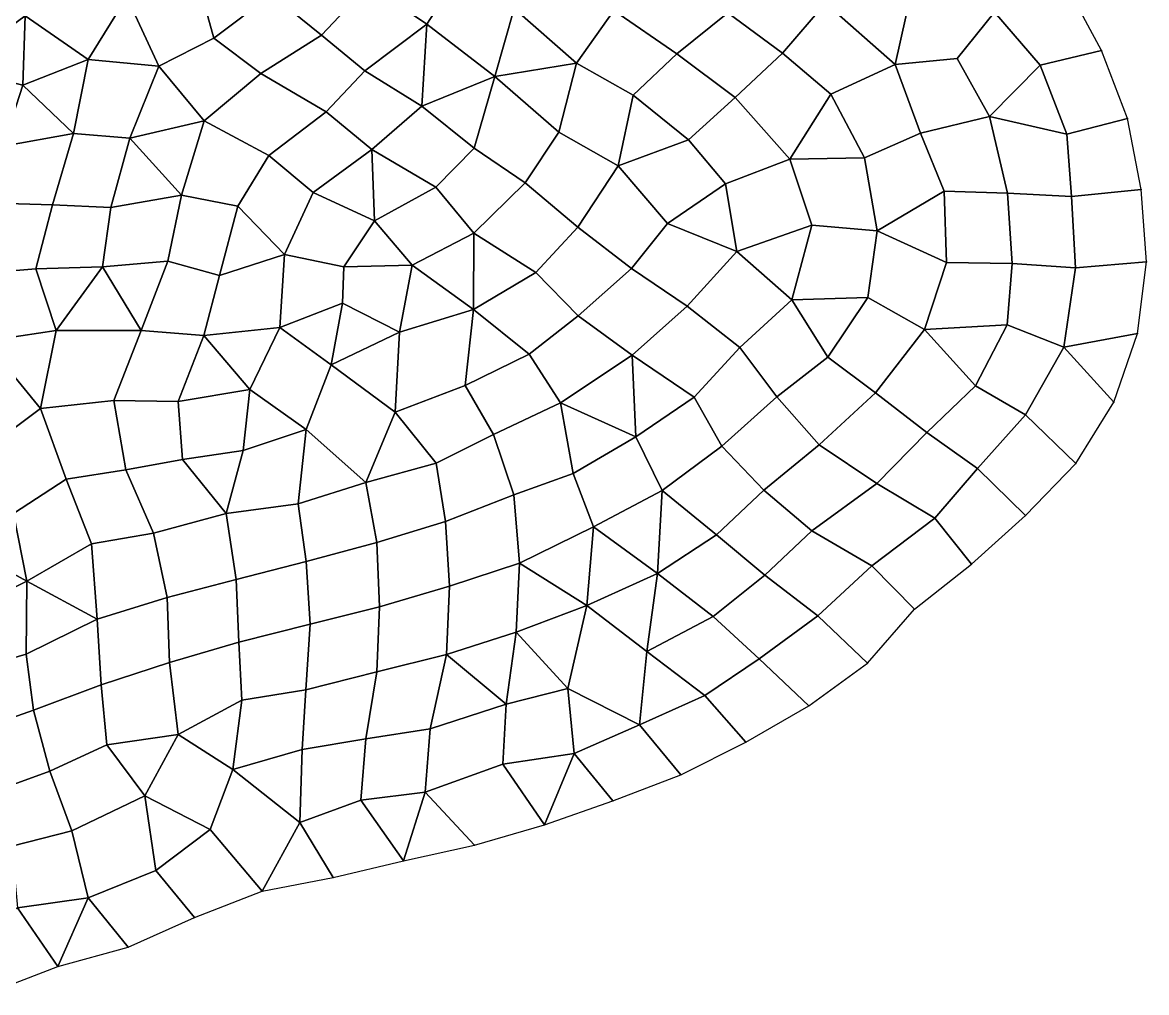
# Model space of a CAD drawing. Extents: x 727294 to 731543, y 8575035 to 8579824.
# Drawn here: x 728512.9 to 728822, y 8576077.6 to 8576344.3 of the extents above; entities that cross this region are included whole.
import ezdxf

# ---------------------------------------------------------------- set-up
doc = ezdxf.new("R2010")
doc.units = 0
for name, color, linetype in [('MESH_BOUND', 25, 'CONTINUOUS'), ('MESH_ELEMS', 250, 'CONTINUOUS'), ('MESH_NODES', 18, 'CONTINUOUS')]:
    doc.layers.add(name, color=color, linetype=linetype)

msp = doc.modelspace()

# ---------------------------------------------------------------- linework, layer by layer
at = {"layer": 'MESH_BOUND', "color": 25}
for points in [[(728809.59, 8576336.59, 38.17), (728800.16, 8576354.23, 38.17)], [(728816.7, 8576317.98, 38.17), (728809.59, 8576336.59, 38.17)], [(728820.54, 8576298.41, 38.17), (728816.7, 8576317.98, 38.17)], [(728821.97, 8576278.49, 38.17), (728820.54, 8576298.41, 38.17)], [(728819.52, 8576258.78, 38.17), (728821.97, 8576278.49, 38.17)], [(728813.01, 8576239.96, 38.17), (728819.52, 8576258.78, 38.17)], [(728802.5, 8576223.09, 38.17), (728813.01, 8576239.96, 38.17)], [(728788.7, 8576208.73, 38.17), (728802.5, 8576223.09, 38.17)], [(728773.81, 8576195.38, 38.17), (728788.7, 8576208.73, 38.17)], [(728758.13, 8576182.99, 38.17), (728773.81, 8576195.38, 38.17)], [(728745.25, 8576168.2, 38.17), (728758.13, 8576182.99, 38.17)], [(728729.1, 8576156.47, 38.17), (728745.25, 8576168.2, 38.17)], [(728711.79, 8576146.46, 38.17), (728729.1, 8576156.47, 38.17)], [(728693.95, 8576137.47, 38.17), (728711.79, 8576146.46, 38.17)], [(728675.25, 8576130.35, 38.17), (728693.95, 8576137.47, 38.17)], [(728656.4, 8576123.7, 38.17), (728675.25, 8576130.35, 38.17)], [(728637.2, 8576118.16, 38.17), (728656.4, 8576123.7, 38.17)], [(728617.69, 8576113.83, 38.17), (728637.2, 8576118.16, 38.17)], [(728598.29, 8576109.28, 38.17), (728617.69, 8576113.83, 38.17)], [(728578.78, 8576105.47, 38.17), (728598.29, 8576109.28, 38.17)], [(728560.14, 8576098.23, 38.17), (728578.78, 8576105.47, 38.17)], [(728541.89, 8576090.09, 38.17), (728560.14, 8576098.23, 38.17)], [(728522.61, 8576084.77, 38.17), (728541.89, 8576090.09, 38.17)], [(728503.97, 8576077.61, 38.17), (728522.61, 8576084.77, 38.17)]]:
    msp.add_polyline3d(points, dxfattribs=at)
at = {"layer": 'MESH_ELEMS', "color": 179}
for points in [[(728608.15, 8576354.69, 34.88), (728624.08, 8576343.83, 34.97), (728632.71, 8576357.21, 35.1), (728617.11, 8576369.22, 34.92)], [(728595.13, 8576340.81, 34.97), (728608.15, 8576354.69, 34.88), (728595.54, 8576363.24, 34.88), (728581.35, 8576352.07, 35.05)], [(728665.18, 8576333.19, 35.6), (728675.53, 8576347.63, 38.15), (728660.11, 8576359.18, 35.84), (728648.1, 8576348.15, 35.23)], [(728717.69, 8576361.08, 38.17), (728706.8, 8576346.97, 38.17), (728721.84, 8576335.89, 38.17), (728733.71, 8576349.63, 38.17)], [(728525.59, 8576356.46, 35.42), (728513.6, 8576346.14, 35.71), (728530.91, 8576334.13, 35.4), (728541.54, 8576351.43, 35.42)], [(728541.54, 8576351.43, 35.42), (728550.36, 8576332.34, 35.35), (728565.52, 8576339.99, 35.27), (728560.83, 8576357.02, 35.44)], [(728560.83, 8576357.02, 35.44), (728565.52, 8576339.99, 35.27), (728581.35, 8576352.07, 35.05), (728560.83, 8576357.02, 35.44)], [(728624.08, 8576343.83, 34.97), (728642.79, 8576329.46, 35.06), (728648.1, 8576348.15, 35.23), (728632.71, 8576357.21, 35.1)], [(728692.79, 8576335.7, 38.17), (728706.8, 8576346.97, 38.17), (728689.99, 8576358.18, 38.17), (728675.53, 8576347.63, 38.15)], [(728494.21, 8576331.9, 38.17), (728513.6, 8576346.14, 35.71), (728499.63, 8576354.65, 38.14), (728484.42, 8576344.85, 38.17)], [(728608.15, 8576354.69, 34.88), (728595.13, 8576340.81, 34.97), (728607.02, 8576331.08, 34.95), (728624.08, 8576343.83, 34.97)], [(728752.87, 8576332.78, 38.17), (728757.37, 8576352.98, 38.17), (728733.71, 8576349.63, 38.17), (728752.87, 8576332.78, 38.17)], [(728769.86, 8576334.47, 38.17), (728780.19, 8576347.18, 38.17), (728757.37, 8576352.98, 38.17), (728752.87, 8576332.78, 38.17)], [(728792.69, 8576332.62, 38.17), (728809.59, 8576336.59, 38.17), (728800.16, 8576354.23, 38.17), (728780.19, 8576347.18, 38.17)], [(728541.54, 8576351.43, 35.42), (728530.91, 8576334.13, 35.4), (728550.36, 8576332.34, 35.35), (728541.54, 8576351.43, 35.42)], [(728581.35, 8576352.07, 35.05), (728565.52, 8576339.99, 35.27), (728578.45, 8576330.33, 35.15), (728595.13, 8576340.81, 34.97)], [(728648.1, 8576348.15, 35.23), (728642.79, 8576329.46, 35.06), (728665.18, 8576333.19, 35.6), (728648.1, 8576348.15, 35.23)], [(728675.53, 8576347.63, 38.15), (728665.18, 8576333.19, 35.6), (728680.82, 8576324.37, 38.17), (728692.79, 8576335.7, 38.17)], [(728708.84, 8576323.71, 38.17), (728721.84, 8576335.89, 38.17), (728706.8, 8576346.97, 38.17), (728692.79, 8576335.7, 38.17)], [(728733.71, 8576349.63, 38.17), (728721.84, 8576335.89, 38.17), (728735.19, 8576324.6, 38.17), (728752.87, 8576332.78, 38.17)], [(728792.69, 8576332.62, 38.17), (728780.19, 8576347.18, 38.17), (728769.86, 8576334.47, 38.17), (728778.81, 8576318.53, 38.17)], [(728494.21, 8576331.9, 38.17), (728512.99, 8576327.1, 37.72), (728513.6, 8576346.14, 35.71), (728494.21, 8576331.9, 38.17)], [(728513.6, 8576346.14, 35.71), (728512.99, 8576327.1, 37.72), (728530.91, 8576334.13, 35.4), (728513.6, 8576346.14, 35.71)], [(728624.08, 8576343.83, 34.97), (728607.02, 8576331.08, 34.95), (728622.68, 8576321.34, 34.95), (728624.08, 8576343.83, 34.97)], [(728624.08, 8576343.83, 34.97), (728622.68, 8576321.34, 34.95), (728642.79, 8576329.46, 35.06), (728624.08, 8576343.83, 34.97)], [(728596.38, 8576319.74, 35.03), (728607.02, 8576331.08, 34.95), (728595.13, 8576340.81, 34.97), (728578.45, 8576330.33, 35.15)], [(728562.82, 8576317.26, 35.27), (728578.45, 8576330.33, 35.15), (728565.52, 8576339.99, 35.27), (728550.36, 8576332.34, 35.35)], [(728696.05, 8576312.05, 38.17), (728708.84, 8576323.71, 38.17), (728692.79, 8576335.7, 38.17), (728680.82, 8576324.37, 38.17)], [(728708.84, 8576323.71, 38.17), (728723.85, 8576306.75, 38.17), (728735.19, 8576324.6, 38.17), (728721.84, 8576335.89, 38.17)], [(728759.78, 8576313.94, 38.17), (728778.81, 8576318.53, 38.17), (728769.86, 8576334.47, 38.17), (728752.87, 8576332.78, 38.17)], [(728800.02, 8576313.66, 38.17), (728816.7, 8576317.98, 38.17), (728809.59, 8576336.59, 38.17), (728792.69, 8576332.62, 38.17)], [(728507.56, 8576310.37, 38.17), (728512.99, 8576327.1, 37.72), (728494.21, 8576331.9, 38.17), (728493.72, 8576312.26, 38.17)], [(728526.89, 8576313.83, 36.07), (728530.91, 8576334.13, 35.4), (728512.99, 8576327.1, 37.72), (728526.89, 8576313.83, 36.07)], [(728542.38, 8576312.51, 35.36), (728550.36, 8576332.34, 35.35), (728530.91, 8576334.13, 35.4), (728526.89, 8576313.83, 36.07)], [(728542.38, 8576312.51, 35.36), (728562.82, 8576317.26, 35.27), (728550.36, 8576332.34, 35.35), (728542.38, 8576312.51, 35.36)], [(728660.36, 8576314.18, 35.16), (728665.18, 8576333.19, 35.6), (728642.79, 8576329.46, 35.06), (728660.36, 8576314.18, 35.16)], [(728660.36, 8576314.18, 35.16), (728676.72, 8576304.89, 38.17), (728680.82, 8576324.37, 38.17), (728665.18, 8576333.19, 35.6)], [(728759.78, 8576313.94, 38.17), (728752.87, 8576332.78, 38.17), (728735.19, 8576324.6, 38.17), (728744.41, 8576307.08, 38.17)], [(728800.02, 8576313.66, 38.17), (728792.69, 8576332.62, 38.17), (728778.81, 8576318.53, 38.17), (728800.02, 8576313.66, 38.17)], [(728580.64, 8576307.77, 35.16), (728596.38, 8576319.74, 35.03), (728578.45, 8576330.33, 35.15), (728562.82, 8576317.26, 35.27)], [(728607.02, 8576331.08, 34.95), (728596.38, 8576319.74, 35.03), (728608.9, 8576309.44, 34.99), (728622.68, 8576321.34, 34.95)], [(728637.06, 8576309.81, 35), (728642.79, 8576329.46, 35.06), (728622.68, 8576321.34, 34.95), (728637.06, 8576309.81, 35)], [(728637.06, 8576309.81, 35), (728651.13, 8576300.24, 34.98), (728660.36, 8576314.18, 35.16), (728642.79, 8576329.46, 35.06)], [(728507.56, 8576310.37, 38.17), (728526.89, 8576313.83, 36.07), (728512.99, 8576327.1, 37.72), (728507.56, 8576310.37, 38.17)], [(728676.72, 8576304.89, 38.17), (728696.05, 8576312.05, 38.17), (728680.82, 8576324.37, 38.17), (728676.72, 8576304.89, 38.17)], [(728706.18, 8576299.98, 38.17), (728723.85, 8576306.75, 38.17), (728708.84, 8576323.71, 38.17), (728696.05, 8576312.05, 38.17)], [(728735.19, 8576324.6, 38.17), (728723.85, 8576306.75, 38.17), (728744.41, 8576307.08, 38.17), (728735.19, 8576324.6, 38.17)], [(728592.83, 8576297.56, 35.09), (728608.9, 8576309.44, 34.99), (728596.38, 8576319.74, 35.03), (728580.64, 8576307.77, 35.16)], [(728626.57, 8576299.09, 34.97), (728637.06, 8576309.81, 35), (728622.68, 8576321.34, 34.95), (728608.9, 8576309.44, 34.99)], [(728562.82, 8576317.26, 35.27), (728542.38, 8576312.51, 35.36), (728556.57, 8576296.82, 35.3), (728562.82, 8576317.26, 35.27)], [(728572.13, 8576293.82, 35.22), (728580.64, 8576307.77, 35.16), (728562.82, 8576317.26, 35.27), (728556.57, 8576296.82, 35.3)], [(728778.81, 8576318.53, 38.17), (728759.78, 8576313.94, 38.17), (728766.33, 8576297.97, 38.17), (728783.72, 8576297.38, 38.17)], [(728783.72, 8576297.38, 38.17), (728801.38, 8576296.46, 38.17), (728800.02, 8576313.66, 38.17), (728778.81, 8576318.53, 38.17)], [(728800.02, 8576313.66, 38.17), (728801.38, 8576296.46, 38.17), (728820.54, 8576298.41, 38.17), (728816.7, 8576317.98, 38.17)], [(728521.17, 8576294.23, 38.16), (728526.89, 8576313.83, 36.07), (728507.56, 8576310.37, 38.17), (728505.43, 8576294.66, 38.17)], [(728537.15, 8576293.47, 36.65), (728542.38, 8576312.51, 35.36), (728526.89, 8576313.83, 36.07), (728521.17, 8576294.23, 38.16)], [(728651.13, 8576300.24, 34.98), (728665.55, 8576288.06, 36.36), (728676.72, 8576304.89, 38.17), (728660.36, 8576314.18, 35.16)], [(728766.33, 8576297.97, 38.17), (728759.78, 8576313.94, 38.17), (728744.41, 8576307.08, 38.17), (728747.93, 8576287.04, 38.17)], [(728556.57, 8576296.82, 35.3), (728542.38, 8576312.51, 35.36), (728537.15, 8576293.47, 36.65), (728556.57, 8576296.82, 35.3)], [(728626.57, 8576299.09, 34.97), (728637.02, 8576286.41, 34.99), (728651.13, 8576300.24, 34.98), (728637.06, 8576309.81, 35)], [(728690.25, 8576289.07, 38.17), (728706.18, 8576299.98, 38.17), (728696.05, 8576312.05, 38.17), (728676.72, 8576304.89, 38.17)], [(728592.83, 8576297.56, 35.09), (728580.64, 8576307.77, 35.16), (728572.13, 8576293.82, 35.22), (728584.89, 8576280.54, 35.16)], [(728592.83, 8576297.56, 35.09), (728609.65, 8576289.82, 35.02), (728608.9, 8576309.44, 34.99), (728592.83, 8576297.56, 35.09)], [(728609.65, 8576289.82, 35.02), (728626.57, 8576299.09, 34.97), (728608.9, 8576309.44, 34.99), (728609.65, 8576289.82, 35.02)], [(728729.93, 8576288.57, 38.17), (728723.85, 8576306.75, 38.17), (728706.18, 8576299.98, 38.17), (728709.28, 8576281.33, 38.17)], [(728744.41, 8576307.08, 38.17), (728723.85, 8576306.75, 38.17), (728729.93, 8576288.57, 38.17), (728747.93, 8576287.04, 38.17)], [(728690.25, 8576289.07, 38.17), (728676.72, 8576304.89, 38.17), (728665.55, 8576288.06, 36.36), (728680.3, 8576276.67, 38.17)], [(728601.28, 8576277.16, 35.08), (728609.65, 8576289.82, 35.02), (728592.83, 8576297.56, 35.09), (728584.89, 8576280.54, 35.16)], [(728620.04, 8576277.59, 35.01), (728637.02, 8576286.41, 34.99), (728626.57, 8576299.09, 34.97), (728609.65, 8576289.82, 35.02)], [(728654.07, 8576275.55, 34.94), (728665.55, 8576288.06, 36.36), (728651.13, 8576300.24, 34.98), (728637.02, 8576286.41, 34.99)], [(728706.18, 8576299.98, 38.17), (728690.25, 8576289.07, 38.17), (728709.28, 8576281.33, 38.17), (728706.18, 8576299.98, 38.17)], [(728766.33, 8576297.97, 38.17), (728747.93, 8576287.04, 38.17), (728766.97, 8576278.37, 38.17), (728766.33, 8576297.97, 38.17)], [(728785, 8576278.05, 38.17), (728783.72, 8576297.38, 38.17), (728766.33, 8576297.97, 38.17), (728766.97, 8576278.37, 38.17)], [(728801.38, 8576296.46, 38.17), (728783.72, 8576297.38, 38.17), (728785, 8576278.05, 38.17), (728802.47, 8576276.86, 38.17)], [(728821.97, 8576278.49, 38.17), (728820.54, 8576298.41, 38.17), (728801.38, 8576296.46, 38.17), (728802.47, 8576276.86, 38.17)], [(728516.56, 8576276.61, 38.17), (728521.17, 8576294.23, 38.16), (728505.43, 8576294.66, 38.17), (728500.02, 8576275.26, 38.17)], [(728552.85, 8576278.69, 35.66), (728556.57, 8576296.82, 35.3), (728537.15, 8576293.47, 36.65), (728534.91, 8576277.18, 38.11)], [(728567.05, 8576274.75, 35.28), (728572.13, 8576293.82, 35.22), (728556.57, 8576296.82, 35.3), (728552.85, 8576278.69, 35.66)], [(728534.91, 8576277.18, 38.11), (728537.15, 8576293.47, 36.65), (728521.17, 8576294.23, 38.16), (728516.56, 8576276.61, 38.17)], [(728584.89, 8576280.54, 35.16), (728572.13, 8576293.82, 35.22), (728567.05, 8576274.75, 35.28), (728584.89, 8576280.54, 35.16)], [(728609.65, 8576289.82, 35.02), (728601.28, 8576277.16, 35.08), (728620.04, 8576277.59, 35.01), (728609.65, 8576289.82, 35.02)], [(728665.64, 8576263.65, 38.17), (728680.3, 8576276.67, 38.17), (728665.55, 8576288.06, 36.36), (728654.07, 8576275.55, 34.94)], [(728695.69, 8576266.31, 38.17), (728709.28, 8576281.33, 38.17), (728690.25, 8576289.07, 38.17), (728680.3, 8576276.67, 38.17)], [(728729.93, 8576288.57, 38.17), (728709.28, 8576281.33, 38.17), (728724.42, 8576268.09, 38.17), (728729.93, 8576288.57, 38.17)], [(728729.93, 8576288.57, 38.17), (728724.42, 8576268.09, 38.17), (728745.36, 8576268.69, 38.17), (728747.93, 8576287.04, 38.17)], [(728637.02, 8576286.41, 34.99), (728620.04, 8576277.59, 35.01), (728636.88, 8576265.43, 34.98), (728637.02, 8576286.41, 34.99)], [(728654.07, 8576275.55, 34.94), (728637.02, 8576286.41, 34.99), (728636.88, 8576265.43, 34.98), (728654.07, 8576275.55, 34.94)], [(728766.97, 8576278.37, 38.17), (728747.93, 8576287.04, 38.17), (728745.36, 8576268.69, 38.17), (728760.88, 8576259.89, 38.17)], [(728583.65, 8576260.44, 35.18), (728584.89, 8576280.54, 35.16), (728567.05, 8576274.75, 35.28), (728562.72, 8576258.26, 36.16)], [(728600.84, 8576267.16, 35.09), (728601.28, 8576277.16, 35.08), (728584.89, 8576280.54, 35.16), (728583.65, 8576260.44, 35.18)], [(728710.1, 8576254.98, 38.17), (728724.42, 8576268.09, 38.17), (728709.28, 8576281.33, 38.17), (728695.69, 8576266.31, 38.17)], [(728516.56, 8576276.61, 38.17), (728500.02, 8576275.26, 38.17), (728502.62, 8576256.68, 38.17), (728522.11, 8576259.67, 38.17)], [(728534.91, 8576277.18, 38.11), (728516.56, 8576276.61, 38.17), (728522.11, 8576259.67, 38.17), (728534.91, 8576277.18, 38.11)], [(728522.11, 8576259.67, 38.17), (728545.5, 8576259.6, 38.14), (728534.91, 8576277.18, 38.11), (728522.11, 8576259.67, 38.17)], [(728552.85, 8576278.69, 35.66), (728534.91, 8576277.18, 38.11), (728545.5, 8576259.6, 38.14), (728552.85, 8576278.69, 35.66)], [(728562.72, 8576258.26, 36.16), (728567.05, 8576274.75, 35.28), (728552.85, 8576278.69, 35.66), (728545.5, 8576259.6, 38.14)], [(728600.84, 8576267.16, 35.09), (728616.57, 8576259.18, 35.04), (728620.04, 8576277.59, 35.01), (728601.28, 8576277.16, 35.08)], [(728616.57, 8576259.18, 35.04), (728636.88, 8576265.43, 34.98), (728620.04, 8576277.59, 35.01), (728616.57, 8576259.18, 35.04)], [(728680.55, 8576252.83, 38.17), (728695.69, 8576266.31, 38.17), (728680.3, 8576276.67, 38.17), (728665.64, 8576263.65, 38.17)], [(728783.65, 8576261.17, 38.17), (728785, 8576278.05, 38.17), (728766.97, 8576278.37, 38.17), (728760.88, 8576259.89, 38.17)], [(728802.47, 8576276.86, 38.17), (728785, 8576278.05, 38.17), (728783.65, 8576261.17, 38.17), (728799.21, 8576255.02, 38.17)], [(728819.52, 8576258.78, 38.17), (728821.97, 8576278.49, 38.17), (728802.47, 8576276.86, 38.17), (728799.21, 8576255.02, 38.17)], [(728652.22, 8576253.17, 38.17), (728665.64, 8576263.65, 38.17), (728654.07, 8576275.55, 34.94), (728636.88, 8576265.43, 34.98)], [(728597.75, 8576250.18, 35.16), (728600.84, 8576267.16, 35.09), (728583.65, 8576260.44, 35.18), (728597.75, 8576250.18, 35.16)], [(728600.84, 8576267.16, 35.09), (728597.75, 8576250.18, 35.16), (728616.57, 8576259.18, 35.04), (728600.84, 8576267.16, 35.09)], [(728710.1, 8576254.98, 38.17), (728720.29, 8576241.38, 38.17), (728734.3, 8576252.27, 38.17), (728724.42, 8576268.09, 38.17)], [(728724.42, 8576268.09, 38.17), (728734.3, 8576252.27, 38.17), (728745.36, 8576268.69, 38.17), (728724.42, 8576268.09, 38.17)], [(728747.41, 8576242.53, 38.17), (728760.88, 8576259.89, 38.17), (728745.36, 8576268.69, 38.17), (728734.3, 8576252.27, 38.17)], [(728634.63, 8576244.54, 38.17), (728636.88, 8576265.43, 34.98), (728616.57, 8576259.18, 35.04), (728615.32, 8576237.21, 38.17)], [(728636.88, 8576265.43, 34.98), (728634.63, 8576244.54, 38.17), (728652.22, 8576253.17, 38.17), (728636.88, 8576265.43, 34.98)], [(728660.81, 8576239.71, 38.17), (728680.55, 8576252.83, 38.17), (728665.64, 8576263.65, 38.17), (728652.22, 8576253.17, 38.17)], [(728695.69, 8576266.31, 38.17), (728680.55, 8576252.83, 38.17), (728697.55, 8576241.28, 38.17), (728710.1, 8576254.98, 38.17)], [(728562.72, 8576258.26, 36.16), (728575.36, 8576243.4, 35.78), (728583.65, 8576260.44, 35.18), (728562.72, 8576258.26, 36.16)], [(728597.75, 8576250.18, 35.16), (728583.65, 8576260.44, 35.18), (728575.36, 8576243.4, 35.78), (728590.84, 8576232.45, 38.17)], [(728783.65, 8576261.17, 38.17), (728760.88, 8576259.89, 38.17), (728774.91, 8576244.43, 38.17), (728783.65, 8576261.17, 38.17)], [(728788.65, 8576236.43, 38.17), (728799.21, 8576255.02, 38.17), (728783.65, 8576261.17, 38.17), (728774.91, 8576244.43, 38.17)], [(728517.84, 8576238.16, 38.17), (728522.11, 8576259.67, 38.17), (728502.62, 8576256.68, 38.17), (728517.84, 8576238.16, 38.17)], [(728538, 8576240.39, 38.17), (728545.5, 8576259.6, 38.14), (728522.11, 8576259.67, 38.17), (728517.84, 8576238.16, 38.17)], [(728555.69, 8576240.08, 38.15), (728562.72, 8576258.26, 36.16), (728545.5, 8576259.6, 38.14), (728538, 8576240.39, 38.17)], [(728575.36, 8576243.4, 35.78), (728562.72, 8576258.26, 36.16), (728555.69, 8576240.08, 38.15), (728575.36, 8576243.4, 35.78)], [(728616.57, 8576259.18, 35.04), (728597.75, 8576250.18, 35.16), (728615.32, 8576237.21, 38.17), (728616.57, 8576259.18, 35.04)], [(728774.91, 8576244.43, 38.17), (728760.88, 8576259.89, 38.17), (728747.41, 8576242.53, 38.17), (728761.56, 8576231.56, 38.17)], [(728813.01, 8576239.96, 38.17), (728819.52, 8576258.78, 38.17), (728799.21, 8576255.02, 38.17), (728813.01, 8576239.96, 38.17)], [(728493.36, 8576239.31, 38.17), (728502.2, 8576226.52, 38.17), (728517.84, 8576238.16, 38.17), (728502.62, 8576256.68, 38.17)], [(728697.55, 8576241.28, 38.17), (728705.22, 8576227.86, 38.17), (728720.29, 8576241.38, 38.17), (728710.1, 8576254.98, 38.17)], [(728788.65, 8576236.43, 38.17), (728802.5, 8576223.09, 38.17), (728813.01, 8576239.96, 38.17), (728799.21, 8576255.02, 38.17)], [(728642.42, 8576231.08, 38.17), (728660.81, 8576239.71, 38.17), (728652.22, 8576253.17, 38.17), (728634.63, 8576244.54, 38.17)], [(728681.58, 8576230.41, 38.17), (728680.55, 8576252.83, 38.17), (728660.81, 8576239.71, 38.17), (728681.58, 8576230.41, 38.17)], [(728697.55, 8576241.28, 38.17), (728680.55, 8576252.83, 38.17), (728681.58, 8576230.41, 38.17), (728697.55, 8576241.28, 38.17)], [(728731.94, 8576228.16, 38.17), (728747.41, 8576242.53, 38.17), (728734.3, 8576252.27, 38.17), (728720.29, 8576241.38, 38.17)], [(728590.84, 8576232.45, 38.17), (728607.33, 8576217.83, 38.17), (728615.32, 8576237.21, 38.17), (728597.75, 8576250.18, 35.16)], [(728555.69, 8576240.08, 38.15), (728556.86, 8576224.19, 38.17), (728573.54, 8576226.62, 38.17), (728575.36, 8576243.4, 35.78)], [(728590.84, 8576232.45, 38.17), (728575.36, 8576243.4, 35.78), (728573.54, 8576226.62, 38.17), (728590.84, 8576232.45, 38.17)], [(728626.64, 8576223.21, 38.17), (728642.42, 8576231.08, 38.17), (728634.63, 8576244.54, 38.17), (728615.32, 8576237.21, 38.17)], [(728747.78, 8576217.56, 38.17), (728761.56, 8576231.56, 38.17), (728747.41, 8576242.53, 38.17), (728731.94, 8576228.16, 38.17)], [(728775.46, 8576221.66, 38.17), (728788.65, 8576236.43, 38.17), (728774.91, 8576244.43, 38.17), (728761.56, 8576231.56, 38.17)], [(728538, 8576240.39, 38.17), (728517.84, 8576238.16, 38.17), (728524.87, 8576218.73, 38.17), (728541.25, 8576221.33, 38.17)], [(728541.25, 8576221.33, 38.17), (728556.86, 8576224.19, 38.17), (728555.69, 8576240.08, 38.15), (728538, 8576240.39, 38.17)], [(728664.26, 8576220.36, 38.17), (728660.81, 8576239.71, 38.17), (728642.42, 8576231.08, 38.17), (728647.96, 8576214.46, 38.17)], [(728660.81, 8576239.71, 38.17), (728664.26, 8576220.36, 38.17), (728681.58, 8576230.41, 38.17), (728660.81, 8576239.71, 38.17)], [(728705.22, 8576227.86, 38.17), (728697.55, 8576241.28, 38.17), (728681.58, 8576230.41, 38.17), (728688.82, 8576215.69, 38.17)], [(728716.7, 8576215.74, 38.17), (728731.94, 8576228.16, 38.17), (728720.29, 8576241.38, 38.17), (728705.22, 8576227.86, 38.17)], [(728502.2, 8576226.52, 38.17), (728510.4, 8576209.34, 38.17), (728524.87, 8576218.73, 38.17), (728517.84, 8576238.16, 38.17)], [(728626.64, 8576223.21, 38.17), (728615.32, 8576237.21, 38.17), (728607.33, 8576217.83, 38.17), (728626.64, 8576223.21, 38.17)], [(728802.5, 8576223.09, 38.17), (728788.65, 8576236.43, 38.17), (728775.46, 8576221.66, 38.17), (728788.7, 8576208.73, 38.17)], [(728588.64, 8576211.96, 38.17), (728590.84, 8576232.45, 38.17), (728573.54, 8576226.62, 38.17), (728568.9, 8576209.37, 38.17)], [(728590.84, 8576232.45, 38.17), (728588.64, 8576211.96, 38.17), (728607.33, 8576217.83, 38.17), (728590.84, 8576232.45, 38.17)], [(728647.96, 8576214.46, 38.17), (728642.42, 8576231.08, 38.17), (728626.64, 8576223.21, 38.17), (728629.23, 8576207.09, 38.17)], [(728688.82, 8576215.69, 38.17), (728681.58, 8576230.41, 38.17), (728664.26, 8576220.36, 38.17), (728669.86, 8576205.63, 38.17)], [(728763.76, 8576208.01, 38.17), (728775.46, 8576221.66, 38.17), (728761.56, 8576231.56, 38.17), (728747.78, 8576217.56, 38.17)], [(728556.86, 8576224.19, 38.17), (728568.9, 8576209.37, 38.17), (728573.54, 8576226.62, 38.17), (728556.86, 8576224.19, 38.17)], [(728705.22, 8576227.86, 38.17), (728688.82, 8576215.69, 38.17), (728703.74, 8576203.44, 38.17), (728716.7, 8576215.74, 38.17)], [(728731.94, 8576228.16, 38.17), (728716.7, 8576215.74, 38.17), (728729.91, 8576204.58, 38.17), (728747.78, 8576217.56, 38.17)], [(728556.86, 8576224.19, 38.17), (728541.25, 8576221.33, 38.17), (728548.93, 8576203.96, 38.17), (728568.9, 8576209.37, 38.17)], [(728629.23, 8576207.09, 38.17), (728626.64, 8576223.21, 38.17), (728607.33, 8576217.83, 38.17), (728610.28, 8576201.35, 38.17)], [(728541.25, 8576221.33, 38.17), (728524.87, 8576218.73, 38.17), (728531.89, 8576200.95, 38.17), (728548.93, 8576203.96, 38.17)], [(728669.86, 8576205.63, 38.17), (728664.26, 8576220.36, 38.17), (728647.96, 8576214.46, 38.17), (728649.53, 8576195.68, 38.17)], [(728788.7, 8576208.73, 38.17), (728775.46, 8576221.66, 38.17), (728763.76, 8576208.01, 38.17), (728773.81, 8576195.38, 38.17)], [(728531.89, 8576200.95, 38.17), (728524.87, 8576218.73, 38.17), (728510.4, 8576209.34, 38.17), (728514.09, 8576190.75, 38.17)], [(728610.28, 8576201.35, 38.17), (728607.33, 8576217.83, 38.17), (728588.64, 8576211.96, 38.17), (728590.92, 8576196.12, 38.17)], [(728746.44, 8576194.96, 38.17), (728763.76, 8576208.01, 38.17), (728747.78, 8576217.56, 38.17), (728729.91, 8576204.58, 38.17)], [(728629.23, 8576207.09, 38.17), (728630.26, 8576189.34, 38.17), (728649.53, 8576195.68, 38.17), (728647.96, 8576214.46, 38.17)], [(728669.86, 8576205.63, 38.17), (728687.46, 8576192.8, 38.17), (728688.82, 8576215.69, 38.17), (728669.86, 8576205.63, 38.17)], [(728687.46, 8576192.8, 38.17), (728703.74, 8576203.44, 38.17), (728688.82, 8576215.69, 38.17), (728687.46, 8576192.8, 38.17)], [(728716.7, 8576215.74, 38.17), (728703.74, 8576203.44, 38.17), (728716.97, 8576192.37, 38.17), (728729.91, 8576204.58, 38.17)], [(728568.9, 8576209.37, 38.17), (728571.62, 8576191.22, 38.17), (728590.92, 8576196.12, 38.17), (728588.64, 8576211.96, 38.17)], [(728510.4, 8576209.34, 38.17), (728497.46, 8576199.79, 38.17), (728514.09, 8576190.75, 38.17), (728510.4, 8576209.34, 38.17)], [(728571.62, 8576191.22, 38.17), (728568.9, 8576209.37, 38.17), (728548.93, 8576203.96, 38.17), (728552.63, 8576186.26, 38.17)], [(728758.13, 8576182.99, 38.17), (728773.81, 8576195.38, 38.17), (728763.76, 8576208.01, 38.17), (728746.44, 8576194.96, 38.17)], [(728610.28, 8576201.35, 38.17), (728611.07, 8576183.7, 38.17), (728630.26, 8576189.34, 38.17), (728629.23, 8576207.09, 38.17)], [(728669.86, 8576205.63, 38.17), (728649.53, 8576195.68, 38.17), (728668.05, 8576184.04, 38.17), (728669.86, 8576205.63, 38.17)], [(728668.05, 8576184.04, 38.17), (728687.46, 8576192.8, 38.17), (728669.86, 8576205.63, 38.17), (728668.05, 8576184.04, 38.17)], [(728552.63, 8576186.26, 38.17), (728548.93, 8576203.96, 38.17), (728531.89, 8576200.95, 38.17), (728533.41, 8576180.25, 38.17)], [(728702.76, 8576181, 38.17), (728716.97, 8576192.37, 38.17), (728703.74, 8576203.44, 38.17), (728687.46, 8576192.8, 38.17)], [(728729.91, 8576204.58, 38.17), (728716.97, 8576192.37, 38.17), (728731.56, 8576181.17, 38.17), (728746.44, 8576194.96, 38.17)], [(728496.76, 8576182.02, 38.17), (728514.09, 8576190.75, 38.17), (728497.46, 8576199.79, 38.17), (728496.76, 8576182.02, 38.17)], [(728514.09, 8576190.75, 38.17), (728533.41, 8576180.25, 38.17), (728531.89, 8576200.95, 38.17), (728514.09, 8576190.75, 38.17)], [(728611.07, 8576183.7, 38.17), (728610.28, 8576201.35, 38.17), (728590.92, 8576196.12, 38.17), (728592, 8576178.87, 38.17)], [(728592, 8576178.87, 38.17), (728590.92, 8576196.12, 38.17), (728571.62, 8576191.22, 38.17), (728572.41, 8576173.91, 38.17)], [(728648.6, 8576176.7, 38.17), (728649.53, 8576195.68, 38.17), (728630.26, 8576189.34, 38.17), (728629.45, 8576170.6, 38.17)], [(728649.53, 8576195.68, 38.17), (728648.6, 8576176.7, 38.17), (728668.05, 8576184.04, 38.17), (728649.53, 8576195.68, 38.17)], [(728668.05, 8576184.04, 38.17), (728684.6, 8576171.38, 38.17), (728687.46, 8576192.8, 38.17), (728668.05, 8576184.04, 38.17)], [(728702.76, 8576181, 38.17), (728687.46, 8576192.8, 38.17), (728684.6, 8576171.38, 38.17), (728702.76, 8576181, 38.17)], [(728716.97, 8576192.37, 38.17), (728702.76, 8576181, 38.17), (728715.47, 8576169.36, 38.17), (728731.56, 8576181.17, 38.17)], [(728731.56, 8576181.17, 38.17), (728745.25, 8576168.2, 38.17), (728758.13, 8576182.99, 38.17), (728746.44, 8576194.96, 38.17)], [(728496.76, 8576182.02, 38.17), (728495.92, 8576165.42, 38.17), (728513.84, 8576170.65, 38.17), (728514.09, 8576190.75, 38.17)], [(728514.09, 8576190.75, 38.17), (728513.84, 8576170.65, 38.17), (728533.41, 8576180.25, 38.17), (728514.09, 8576190.75, 38.17)], [(728572.41, 8576173.91, 38.17), (728571.62, 8576191.22, 38.17), (728552.63, 8576186.26, 38.17), (728553.27, 8576168.4, 38.17)], [(728629.45, 8576170.6, 38.17), (728630.26, 8576189.34, 38.17), (728611.07, 8576183.7, 38.17), (728610.31, 8576165.78, 38.17)], [(728553.27, 8576168.4, 38.17), (728552.63, 8576186.26, 38.17), (728533.41, 8576180.25, 38.17), (728534.55, 8576162.2, 38.17)], [(728610.31, 8576165.78, 38.17), (728611.07, 8576183.7, 38.17), (728592, 8576178.87, 38.17), (728590.83, 8576160.84, 38.17)], [(728648.6, 8576176.7, 38.17), (728662.87, 8576161.22, 38.17), (728668.05, 8576184.04, 38.17), (728648.6, 8576176.7, 38.17)], [(728684.6, 8576171.38, 38.17), (728668.05, 8576184.04, 38.17), (728662.87, 8576161.22, 38.17), (728682.53, 8576151.26, 38.17)], [(728534.55, 8576162.2, 38.17), (728533.41, 8576180.25, 38.17), (728513.84, 8576170.65, 38.17), (728515.9, 8576155.25, 38.17)], [(728702.76, 8576181, 38.17), (728684.6, 8576171.38, 38.17), (728700.5, 8576159.27, 38.17), (728715.47, 8576169.36, 38.17)], [(728729.1, 8576156.47, 38.17), (728745.25, 8576168.2, 38.17), (728731.56, 8576181.17, 38.17), (728715.47, 8576169.36, 38.17)], [(728572.41, 8576173.91, 38.17), (728573.22, 8576157.97, 38.17), (728590.83, 8576160.84, 38.17), (728592, 8576178.87, 38.17)], [(728573.22, 8576157.97, 38.17), (728572.41, 8576173.91, 38.17), (728553.27, 8576168.4, 38.17), (728555.68, 8576148.54, 38.17)], [(728629.45, 8576170.6, 38.17), (728645.84, 8576156.9, 38.17), (728648.6, 8576176.7, 38.17), (728629.45, 8576170.6, 38.17)], [(728645.84, 8576156.9, 38.17), (728662.87, 8576161.22, 38.17), (728648.6, 8576176.7, 38.17), (728645.84, 8576156.9, 38.17)], [(728515.9, 8576155.25, 38.17), (728513.84, 8576170.65, 38.17), (728495.92, 8576165.42, 38.17), (728496.67, 8576148.51, 38.17)], [(728684.6, 8576171.38, 38.17), (728682.53, 8576151.26, 38.17), (728700.5, 8576159.27, 38.17), (728684.6, 8576171.38, 38.17)], [(728555.68, 8576148.54, 38.17), (728553.27, 8576168.4, 38.17), (728534.55, 8576162.2, 38.17), (728536.07, 8576145.71, 38.17)], [(728625.02, 8576150.15, 38.17), (728629.45, 8576170.6, 38.17), (728610.31, 8576165.78, 38.17), (728607.26, 8576147.38, 38.17)], [(728629.45, 8576170.6, 38.17), (728625.02, 8576150.15, 38.17), (728645.84, 8576156.9, 38.17), (728629.45, 8576170.6, 38.17)], [(728715.47, 8576169.36, 38.17), (728700.5, 8576159.27, 38.17), (728711.79, 8576146.46, 38.17), (728729.1, 8576156.47, 38.17)], [(728607.26, 8576147.38, 38.17), (728610.31, 8576165.78, 38.17), (728590.83, 8576160.84, 38.17), (728589.81, 8576144.4, 38.17)], [(728536.07, 8576145.71, 38.17), (728534.55, 8576162.2, 38.17), (728515.9, 8576155.25, 38.17), (728520.36, 8576138.44, 38.17)], [(728589.81, 8576144.4, 38.17), (728590.83, 8576160.84, 38.17), (728573.22, 8576157.97, 38.17), (728570.67, 8576138.91, 38.17)], [(728664.57, 8576143.35, 38.17), (728662.87, 8576161.22, 38.17), (728645.84, 8576156.9, 38.17), (728644.98, 8576140.38, 38.17)], [(728664.57, 8576143.35, 38.17), (728682.53, 8576151.26, 38.17), (728662.87, 8576161.22, 38.17), (728664.57, 8576143.35, 38.17)], [(728700.5, 8576159.27, 38.17), (728682.53, 8576151.26, 38.17), (728693.95, 8576137.47, 38.17), (728711.79, 8576146.46, 38.17)], [(728520.36, 8576138.44, 38.17), (728515.9, 8576155.25, 38.17), (728496.67, 8576148.51, 38.17), (728501.65, 8576131.67, 38.17)], [(728573.22, 8576157.97, 38.17), (728555.68, 8576148.54, 38.17), (728570.67, 8576138.91, 38.17), (728573.22, 8576157.97, 38.17)], [(728644.98, 8576140.38, 38.17), (728645.84, 8576156.9, 38.17), (728625.02, 8576150.15, 38.17), (728623.59, 8576132.73, 38.17)], [(728623.59, 8576132.73, 38.17), (728625.02, 8576150.15, 38.17), (728607.26, 8576147.38, 38.17), (728605.88, 8576130.49, 38.17)], [(728675.25, 8576130.35, 38.17), (728693.95, 8576137.47, 38.17), (728682.53, 8576151.26, 38.17), (728664.57, 8576143.35, 38.17)], [(728536.07, 8576145.71, 38.17), (728546.56, 8576131.73, 38.17), (728555.68, 8576148.54, 38.17), (728536.07, 8576145.71, 38.17)], [(728570.67, 8576138.91, 38.17), (728555.68, 8576148.54, 38.17), (728546.56, 8576131.73, 38.17), (728564.5, 8576122.4, 38.17)], [(728605.88, 8576130.49, 38.17), (728607.26, 8576147.38, 38.17), (728589.81, 8576144.4, 38.17), (728589.13, 8576124.4, 38.17)], [(728526.45, 8576122.11, 38.17), (728546.56, 8576131.73, 38.17), (728536.07, 8576145.71, 38.17), (728520.36, 8576138.44, 38.17)], [(728589.81, 8576144.4, 38.17), (728570.67, 8576138.91, 38.17), (728589.13, 8576124.4, 38.17), (728589.81, 8576144.4, 38.17)], [(728644.98, 8576140.38, 38.17), (728656.4, 8576123.7, 38.17), (728664.57, 8576143.35, 38.17), (728644.98, 8576140.38, 38.17)], [(728656.4, 8576123.7, 38.17), (728675.25, 8576130.35, 38.17), (728664.57, 8576143.35, 38.17), (728656.4, 8576123.7, 38.17)], [(728644.98, 8576140.38, 38.17), (728623.59, 8576132.73, 38.17), (728637.2, 8576118.16, 38.17), (728656.4, 8576123.7, 38.17)], [(728509.91, 8576117.84, 38.17), (728526.45, 8576122.11, 38.17), (728520.36, 8576138.44, 38.17), (728501.65, 8576131.67, 38.17)], [(728564.5, 8576122.4, 38.17), (728578.78, 8576105.47, 38.17), (728589.13, 8576124.4, 38.17), (728570.67, 8576138.91, 38.17)], [(728549.52, 8576111.18, 38.17), (728546.56, 8576131.73, 38.17), (728526.45, 8576122.11, 38.17), (728530.93, 8576103.67, 38.17)], [(728564.5, 8576122.4, 38.17), (728546.56, 8576131.73, 38.17), (728549.52, 8576111.18, 38.17), (728564.5, 8576122.4, 38.17)], [(728605.88, 8576130.49, 38.17), (728589.13, 8576124.4, 38.17), (728598.29, 8576109.28, 38.17), (728617.69, 8576113.83, 38.17)], [(728605.88, 8576130.49, 38.17), (728617.69, 8576113.83, 38.17), (728623.59, 8576132.73, 38.17), (728605.88, 8576130.49, 38.17)], [(728617.69, 8576113.83, 38.17), (728637.2, 8576118.16, 38.17), (728623.59, 8576132.73, 38.17), (728617.69, 8576113.83, 38.17)], [(728589.13, 8576124.4, 38.17), (728578.78, 8576105.47, 38.17), (728598.29, 8576109.28, 38.17), (728589.13, 8576124.4, 38.17)], [(728530.93, 8576103.67, 38.17), (728526.45, 8576122.11, 38.17), (728509.91, 8576117.84, 38.17), (728511.5, 8576100.9, 38.17)], [(728564.5, 8576122.4, 38.17), (728549.52, 8576111.18, 38.17), (728560.14, 8576098.23, 38.17), (728578.78, 8576105.47, 38.17)], [(728549.52, 8576111.18, 38.17), (728530.93, 8576103.67, 38.17), (728541.89, 8576090.09, 38.17), (728560.14, 8576098.23, 38.17)], [(728522.61, 8576084.77, 38.17), (728530.93, 8576103.67, 38.17), (728511.5, 8576100.9, 38.17), (728522.61, 8576084.77, 38.17)], [(728541.89, 8576090.09, 38.17), (728530.93, 8576103.67, 38.17), (728522.61, 8576084.77, 38.17), (728541.89, 8576090.09, 38.17)], [(728511.5, 8576100.9, 38.17), (728493.26, 8576090.72, 38.17), (728503.97, 8576077.61, 38.17), (728522.61, 8576084.77, 38.17)]]:
    msp.add_3dface(points, dxfattribs=at)
at = {"layer": 'MESH_NODES', "color": 18}
for p in [(728624.08, 8576343.83, 34.97), (728595.13, 8576340.81, 34.97), (728565.52, 8576339.99, 35.27), (728692.79, 8576335.7, 38.17), (728721.84, 8576335.89, 38.17), (728769.86, 8576334.47, 38.17), (728809.59, 8576336.59, 38.17), (728530.91, 8576334.13, 35.4), (728550.36, 8576332.34, 35.35), (728665.18, 8576333.19, 35.6), (728752.87, 8576332.78, 38.17), (728792.69, 8576332.62, 38.17), (728578.45, 8576330.33, 35.15), (728607.02, 8576331.08, 34.95), (728642.79, 8576329.46, 35.06), (728512.99, 8576327.1, 37.72), (728680.82, 8576324.37, 38.17), (728708.84, 8576323.71, 38.17), (728735.19, 8576324.6, 38.17), (728596.38, 8576319.74, 35.03), (728622.68, 8576321.34, 34.95), (728562.82, 8576317.26, 35.27), (728778.81, 8576318.53, 38.17), (728816.7, 8576317.98, 38.17), (728526.89, 8576313.83, 36.07), (728660.36, 8576314.18, 35.16), (728759.78, 8576313.94, 38.17), (728800.02, 8576313.66, 38.17), (728542.38, 8576312.51, 35.36), (728637.06, 8576309.81, 35), (728696.05, 8576312.05, 38.17), (728580.64, 8576307.77, 35.16), (728608.9, 8576309.44, 34.99), (728723.85, 8576306.75, 38.17), (728744.41, 8576307.08, 38.17), (728676.72, 8576304.89, 38.17), (728592.83, 8576297.56, 35.09), (728626.57, 8576299.09, 34.97), (728651.13, 8576300.24, 34.98), (728706.18, 8576299.98, 38.17), (728766.33, 8576297.97, 38.17), (728783.72, 8576297.38, 38.17), (728820.54, 8576298.41, 38.17), (728556.57, 8576296.82, 35.3), (728801.38, 8576296.46, 38.17), (728521.17, 8576294.23, 38.16), (728537.15, 8576293.47, 36.65), (728572.13, 8576293.82, 35.22), (728609.65, 8576289.82, 35.02), (728665.55, 8576288.06, 36.36), (728690.25, 8576289.07, 38.17), (728729.93, 8576288.57, 38.17), (728637.02, 8576286.41, 34.99), (728747.93, 8576287.04, 38.17), (728584.89, 8576280.54, 35.16), (728709.28, 8576281.33, 38.17), (728516.56, 8576276.61, 38.17), (728534.91, 8576277.18, 38.11), (728552.85, 8576278.69, 35.66), (728601.28, 8576277.16, 35.08), (728620.04, 8576277.59, 35.01), (728680.3, 8576276.67, 38.17), (728766.97, 8576278.37, 38.17), (728785, 8576278.05, 38.17), (728802.47, 8576276.86, 38.17), (728821.97, 8576278.49, 38.17), (728567.05, 8576274.75, 35.28), (728654.07, 8576275.55, 34.94), (728600.84, 8576267.16, 35.09), (728724.42, 8576268.09, 38.17), (728745.36, 8576268.69, 38.17), (728636.88, 8576265.43, 34.98), (728665.64, 8576263.65, 38.17), (728695.69, 8576266.31, 38.17), (728583.65, 8576260.44, 35.18), (728783.65, 8576261.17, 38.17), (728522.11, 8576259.67, 38.17), (728545.5, 8576259.6, 38.14), (728562.72, 8576258.26, 36.16), (728616.57, 8576259.18, 35.04), (728760.88, 8576259.89, 38.17), (728819.52, 8576258.78, 38.17), (728710.1, 8576254.98, 38.17), (728799.21, 8576255.02, 38.17), (728652.22, 8576253.17, 38.17), (728680.55, 8576252.83, 38.17), (728734.3, 8576252.27, 38.17), (728597.75, 8576250.18, 35.16), (728575.36, 8576243.4, 35.78), (728634.63, 8576244.54, 38.17), (728747.41, 8576242.53, 38.17), (728774.91, 8576244.43, 38.17), (728538, 8576240.39, 38.17), (728555.69, 8576240.08, 38.15), (728660.81, 8576239.71, 38.17), (728697.55, 8576241.28, 38.17), (728720.29, 8576241.38, 38.17), (728813.01, 8576239.96, 38.17), (728517.84, 8576238.16, 38.17), (728615.32, 8576237.21, 38.17), (728788.65, 8576236.43, 38.17), (728590.84, 8576232.45, 38.17), (728642.42, 8576231.08, 38.17), (728681.58, 8576230.41, 38.17), (728761.56, 8576231.56, 38.17), (728573.54, 8576226.62, 38.17), (728705.22, 8576227.86, 38.17), (728731.94, 8576228.16, 38.17), (728556.86, 8576224.19, 38.17), (728626.64, 8576223.21, 38.17), (728541.25, 8576221.33, 38.17), (728664.26, 8576220.36, 38.17), (728775.46, 8576221.66, 38.17), (728802.5, 8576223.09, 38.17), (728524.87, 8576218.73, 38.17), (728607.33, 8576217.83, 38.17), (728747.78, 8576217.56, 38.17), (728647.96, 8576214.46, 38.17), (728688.82, 8576215.69, 38.17), (728716.7, 8576215.74, 38.17), (728588.64, 8576211.96, 38.17), (728568.9, 8576209.37, 38.17), (728763.76, 8576208.01, 38.17), (728788.7, 8576208.73, 38.17), (728629.23, 8576207.09, 38.17), (728669.86, 8576205.63, 38.17), (728548.93, 8576203.96, 38.17), (728703.74, 8576203.44, 38.17), (728729.91, 8576204.58, 38.17), (728531.89, 8576200.95, 38.17), (728610.28, 8576201.35, 38.17), (728590.92, 8576196.12, 38.17), (728649.53, 8576195.68, 38.17), (728773.81, 8576195.38, 38.17), (728687.46, 8576192.8, 38.17), (728716.97, 8576192.37, 38.17), (728746.44, 8576194.96, 38.17), (728514.09, 8576190.75, 38.17), (728571.62, 8576191.22, 38.17), (728630.26, 8576189.34, 38.17), (728552.63, 8576186.26, 38.17), (728611.07, 8576183.7, 38.17), (728668.05, 8576184.04, 38.17), (728758.13, 8576182.99, 38.17), (728533.41, 8576180.25, 38.17), (728702.76, 8576181, 38.17), (728731.56, 8576181.17, 38.17), (728592, 8576178.87, 38.17), (728572.41, 8576173.91, 38.17), (728648.6, 8576176.7, 38.17), (728513.84, 8576170.65, 38.17), (728684.6, 8576171.38, 38.17), (728553.27, 8576168.4, 38.17), (728629.45, 8576170.6, 38.17), (728715.47, 8576169.36, 38.17), (728745.25, 8576168.2, 38.17), (728610.31, 8576165.78, 38.17), (728534.55, 8576162.2, 38.17), (728590.83, 8576160.84, 38.17), (728662.87, 8576161.22, 38.17), (728700.5, 8576159.27, 38.17), (728515.9, 8576155.25, 38.17), (728573.22, 8576157.97, 38.17), (728645.84, 8576156.9, 38.17), (728729.1, 8576156.47, 38.17), (728625.02, 8576150.15, 38.17), (728682.53, 8576151.26, 38.17), (728555.68, 8576148.54, 38.17), (728607.26, 8576147.38, 38.17), (728711.79, 8576146.46, 38.17), (728536.07, 8576145.71, 38.17), (728589.81, 8576144.4, 38.17), (728664.57, 8576143.35, 38.17), (728644.98, 8576140.38, 38.17), (728520.36, 8576138.44, 38.17), (728570.67, 8576138.91, 38.17), (728693.95, 8576137.47, 38.17), (728546.56, 8576131.73, 38.17), (728605.88, 8576130.49, 38.17), (728623.59, 8576132.73, 38.17), (728675.25, 8576130.35, 38.17), (728589.13, 8576124.4, 38.17), (728526.45, 8576122.11, 38.17), (728564.5, 8576122.4, 38.17), (728656.4, 8576123.7, 38.17), (728637.2, 8576118.16, 38.17), (728617.69, 8576113.83, 38.17), (728549.52, 8576111.18, 38.17), (728598.29, 8576109.28, 38.17), (728530.93, 8576103.67, 38.17), (728578.78, 8576105.47, 38.17), (728560.14, 8576098.23, 38.17), (728541.89, 8576090.09, 38.17), (728522.61, 8576084.77, 38.17)]:
    msp.add_point(p, dxfattribs=at)

doc.saveas('drawing.dxf')
